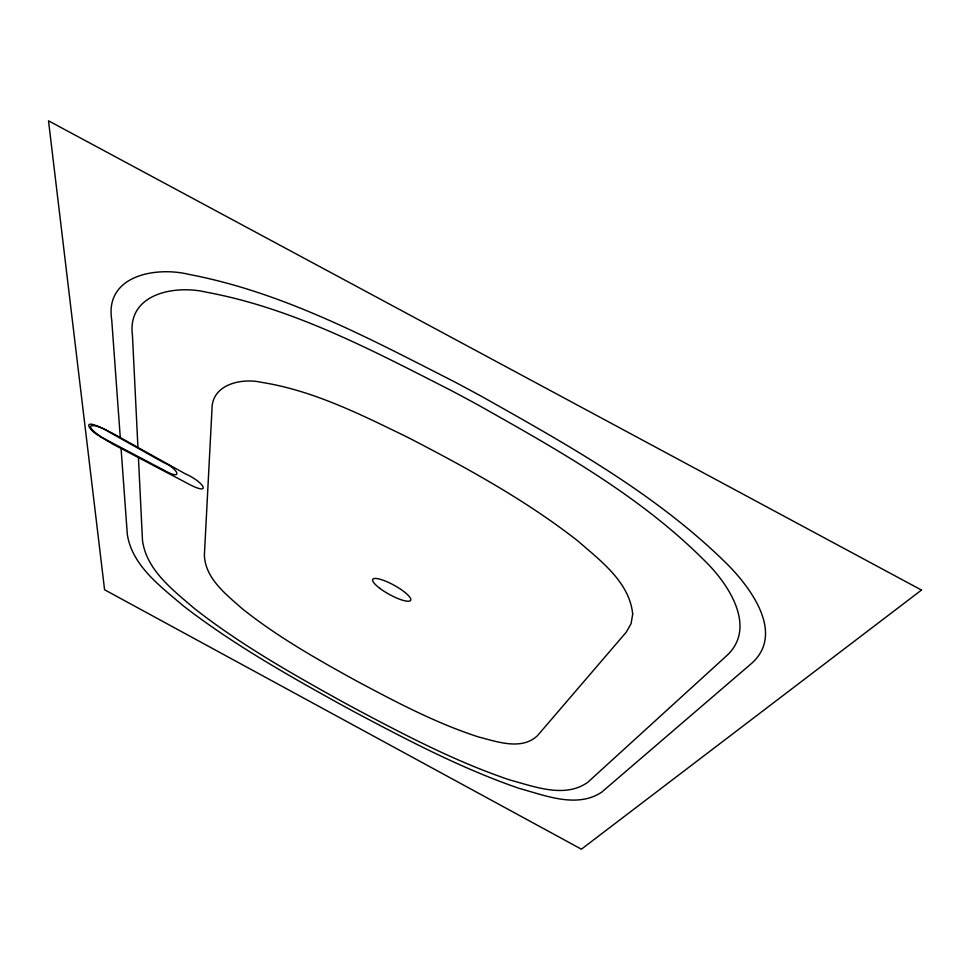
<?xml version="1.0" encoding="UTF-8"?>
<svg xmlns="http://www.w3.org/2000/svg" width="970" height="970" viewBox="0 0 970 970"><rect width="100%" height="100%" fill="white"/><g stroke="black" fill="none" stroke-linecap="round" stroke-linejoin="round"><path stroke-width="1.45" d="M99.498 427.285L99.182 426.764A29.585 6.887 30.7 0 0 98.055 426.327C81.504 419.27 90.44 431.347 99.013 435.724A29.828 6.996 30.7 0 0 100.152 436.512L163.457 469.929C184.627 482.005 177.74 468.146 163.348 462.423L108.822 431.844C96.297 423.453 79.685 422.253 100.274 436.221M99.34 426.824L111.817 432.85L185.355 473.869C204.731 482.187 213.279 497.913 185.197 482.175L112.75 444.078L100.322 436.621M120.28 437.567L111.732 319.967C104.481 275.043 156.57 266.277 189.344 274.486C283.531 292.406 369.34 338.506 453.984 381.562A677.763 167.81 28.9 0 1 483.145 397.251C568.953 445.618 656.823 494.47 727.367 564.31C751.41 588.487 785.87 635.071 750.101 664.68L601.594 792.235C576.738 808.653 544.885 795.364 519.011 788.331C461.926 768.652 408.261 740.522 355.068 712.259A673.616 165.773 28.9 0 1 337.984 702.959C284.719 673.386 231.442 643.122 183.172 605.741C160.632 586.438 132.405 565.971 127.337 534.688L121.068 448.455M137.934 447.412L132.466 335.62C126.718 293.534 175.109 284.659 206.331 292.188C293.716 308.266 373.329 350.922 451.765 390.813A619.296 155.03 28.9 0 1 478.719 405.327C558.223 450.165 639.606 495.573 704.62 560.672C728.227 583.552 757.922 627.772 726.118 656.229L587.832 782.256C564.916 798.649 534.482 786.561 510.111 780.062C456.288 761.947 405.775 735.502 355.735 708.937A594.646 142.942 28.9 0 1 339.645 700.182C289.509 672.331 239.36 643.789 194.133 608.299C172.963 589.954 146.446 570.166 142.481 540.423L138.431 457.585M632.695 614.143L631.046 623.698L626.232 632.197L537.307 735.854C521.254 750.695 496.798 741.601 478.38 736.909C435.809 723.099 396.063 702.074 356.705 681.061C317.081 659.212 277.384 636.829 241.954 608.481C225.998 594.295 205.216 578.411 204.379 555.155L211.957 409.704C211.411 384.362 241.372 377.803 261.245 382.289C313.286 390.461 361.046 414.639 407.933 437.446C466.776 467.904 525.352 499.926 577.696 540.823C600.26 560.575 629.481 581.939 632.695 614.143M921.5 590.063L581.406 849.186L104.578 589.76L48.5 120.813L921.5 590.063M380.01 588.475A21.667 5.165 28.9 0 0 410.662 600.309A21.667 5.165 28.9 0 0 384.435 580.703A21.667 5.165 28.9 0 0 380.01 588.475"/></g></svg>
